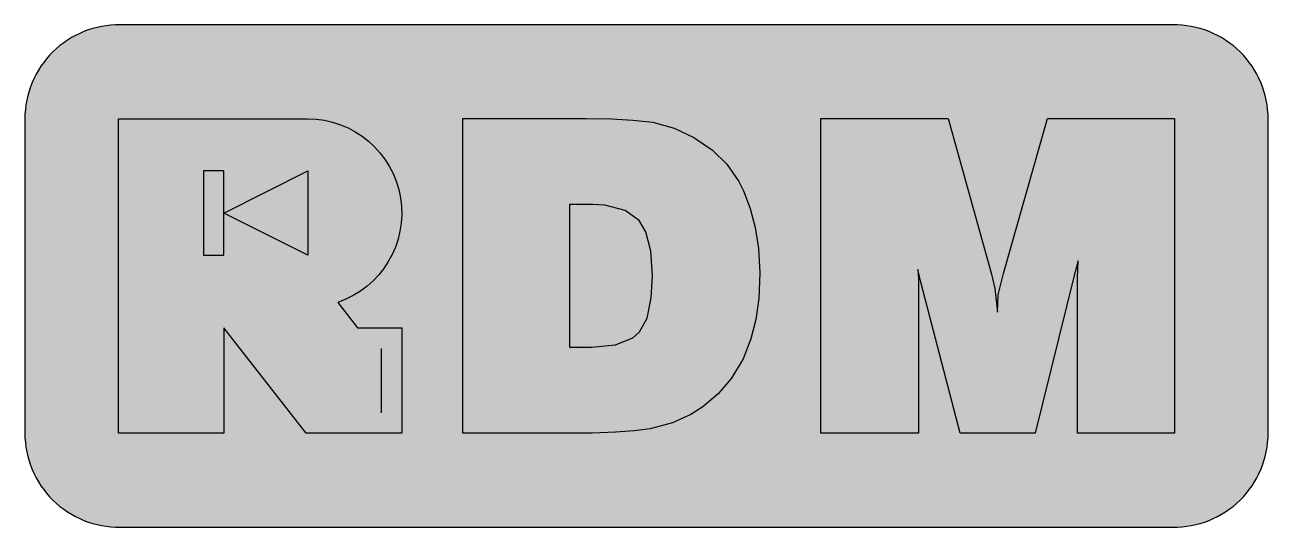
# Model space of a CAD drawing. Header units: millimetres. Extents: x 2963 to 4062, y 1247 to 1959.
# Drawn here: x 3322.69 to 3335.95, y 1301.46 to 1306.81 of the extents above; entities that cross this region are included whole.
import ezdxf

# ---------------------------------------------------------------- set-up
doc = ezdxf.new("R2010")
doc.units = ezdxf.units.MM
doc.layers.get('0').update_dxf_attribs({"color": 255})
doc.layers.add('DMText', color=7, linetype='Continuous', true_color=0x22346e)
doc.layers.add('texthatch', color=7, linetype='Continuous')

msp = doc.modelspace()

# ---------------------------------------------------------------- hatches: boundary and pattern name
at = {"true_color": 0x22346e}
h = msp.add_hatch(color=159, dxfattribs=at)
h.dxf.hatch_style = 1
h.paths.add_polyline_path([(3325.62, 1304.02, 1.057223), (3325.708, 1305.59), (3323.912, 1305.59), (3323.912, 1302.675), (3324.599, 1302.675), (3324.599, 1304.015), (3324.752, 1304.015), (3325.801, 1302.675), (3326.495, 1302.675), (3326.494, 1303.362), (3326.135, 1303.362)])
h.paths.add_polyline_path([(3325.713, 1304.353), (3324.816, 1304.803), (3324.816, 1304.353), (3324.599, 1304.353), (3324.599, 1305.252), (3324.816, 1305.252), (3324.816, 1304.803), (3325.713, 1305.252)], flags=16)
h.paths.add_polyline_path([(3330.281, 1303.68), (3330.316, 1303.905), (3330.326, 1304.133), (3330.316, 1304.376), (3330.283, 1304.599), (3330.228, 1304.802), (3330.175, 1304.935), (3330.065, 1305.13), (3329.925, 1305.295), (3329.755, 1305.428), (3329.74, 1305.438), (3329.544, 1305.528), (3329.381, 1305.568), (3329.206, 1305.594), (3328.976, 1305.609), (3328.775, 1305.611), (3327.568, 1305.611), (3327.568, 1302.653), (3328.602, 1302.653), (3328.873, 1302.656), (3329.091, 1302.668), (3329.241, 1302.683), (3329.454, 1302.728), (3329.672, 1302.793), (3329.679, 1302.796), (3329.85, 1302.914), (3329.998, 1303.071), (3330.125, 1303.264), (3330.143, 1303.294), (3330.223, 1303.477)])
h.paths.add_polyline_path([(3328.297, 1305.083), (3328.71, 1305.083), (3328.971, 1305.065), (3329.181, 1305.007), (3329.371, 1304.894), (3329.489, 1304.719), (3329.554, 1304.524), (3329.587, 1304.286), (3329.592, 1304.133), (3329.577, 1303.863), (3329.529, 1303.642), (3329.452, 1303.472), (3329.394, 1303.394), (3329.254, 1303.289), (3329.063, 1303.219), (3328.823, 1303.184), (3328.693, 1303.182), (3328.297, 1303.182)], flags=16)
h.paths.add_polyline_path([(3328.502, 1304.895), (3328.75, 1304.895), (3328.88, 1304.887), (3329.096, 1304.832), (3329.244, 1304.724), (3329.316, 1304.602), (3329.369, 1304.399), (3329.386, 1304.133), (3329.374, 1303.9), (3329.329, 1303.685), (3329.249, 1303.537), (3329.176, 1303.475), (3328.993, 1303.399), (3328.735, 1303.374), (3328.502, 1303.374)], flags=0)
h.paths.add_polyline_path([(3332.016, 1305.115), (3332.189, 1305.115), (3332.82, 1302.653), (3333.311, 1302.653), (3333.93, 1305.115), (3334.125, 1305.115), (3334.125, 1302.653), (3334.747, 1302.653), (3334.747, 1305.611), (3333.75, 1305.611), (3333.066, 1303.332), (3332.385, 1305.611), (3331.388, 1305.611), (3331.388, 1302.653), (3332.016, 1302.653)])
at = {"layer": 'DMText'}
msp.add_hatch(color=256, dxfattribs=at).paths.add_polyline_path([(3323.712, 1306.808, 0.41937), (3322.694, 1305.808), (3322.694, 1302.458, 0.41937), (3323.712, 1301.458), (3334.934, 1301.458, 0.41937), (3335.952, 1302.458), (3335.952, 1305.808, 0.41937), (3334.934, 1306.808)])
at = {"layer": 'texthatch', "true_color": 0xffffff}
h = msp.add_hatch(color=7, dxfattribs=at)
h.dxf.hatch_style = 1
h.paths.add_polyline_path([(3324.816, 1303.58), (3325.695, 1302.458), (3326.713, 1302.458), (3326.713, 1303.58), (3326.241, 1303.58), (3326.03, 1303.851, 0.848947), (3325.708, 1305.808), (3323.694, 1305.808), (3323.694, 1302.458), (3324.816, 1302.458)])
h.paths.add_polyline_path([(3323.912, 1305.59), (3325.708, 1305.59, -1.057223), (3325.62, 1304.02), (3326.135, 1303.362), (3326.494, 1303.362), (3326.495, 1302.675), (3325.801, 1302.675), (3324.752, 1304.015), (3324.599, 1304.015), (3324.599, 1302.675), (3323.912, 1302.675)], flags=16)
h.paths.add_polyline_path([(3324.599, 1304.353), (3324.599, 1305.252), (3324.816, 1305.252), (3324.816, 1304.803), (3325.713, 1305.252), (3325.713, 1304.353), (3324.816, 1304.803), (3324.816, 1304.353)], flags=0)
h.paths.add_polyline_path([(3325.713, 1305.252), (3324.816, 1304.803), (3325.713, 1304.353)], flags=0)
h.paths.add_polyline_path([(3324.816, 1305.252), (3324.599, 1305.252), (3324.599, 1304.353), (3324.816, 1304.353)], flags=0)
h.paths.add_polyline_path([(3330.516, 1304.426), (3330.483, 1304.649), (3330.428, 1304.852), (3330.356, 1305.04), (3330.306, 1305.138), (3330.178, 1305.323), (3330.028, 1305.473), (3329.829, 1305.607), (3329.619, 1305.706), (3329.392, 1305.771), (3329.179, 1305.794), (3328.951, 1305.806), (3328.675, 1305.811), (3327.363, 1305.811), (3327.363, 1302.458), (3328.48, 1302.458), (3328.743, 1302.46), (3328.991, 1302.468), (3329.191, 1302.483), (3329.361, 1302.505), (3329.599, 1302.57), (3329.795, 1302.658), (3329.922, 1302.738), (3330.088, 1302.878), (3330.228, 1303.044), (3330.354, 1303.252), (3330.436, 1303.462), (3330.488, 1303.67), (3330.521, 1303.893), (3330.532, 1304.165)])
h.paths.add_polyline_path([(3327.568, 1305.611), (3328.775, 1305.611), (3328.976, 1305.609), (3329.206, 1305.594), (3329.381, 1305.568), (3329.544, 1305.528), (3329.74, 1305.438), (3329.755, 1305.428), (3329.925, 1305.295), (3330.065, 1305.13), (3330.175, 1304.935), (3330.228, 1304.802), (3330.283, 1304.599), (3330.316, 1304.376), (3330.326, 1304.133), (3330.316, 1303.905), (3330.281, 1303.68), (3330.223, 1303.477), (3330.143, 1303.294), (3330.125, 1303.264), (3329.998, 1303.071), (3329.85, 1302.914), (3329.679, 1302.795), (3329.454, 1302.728), (3329.241, 1302.683), (3329.091, 1302.668), (3328.873, 1302.656), (3328.602, 1302.653), (3327.568, 1302.653)], flags=16)
h.paths.add_polyline_path([(3328.297, 1305.083), (3328.71, 1305.083), (3328.971, 1305.065), (3329.181, 1305.007), (3329.371, 1304.894), (3329.489, 1304.719), (3329.554, 1304.524), (3329.587, 1304.286), (3329.592, 1304.133), (3329.577, 1303.863), (3329.529, 1303.642), (3329.452, 1303.472), (3329.394, 1303.394), (3329.254, 1303.289), (3329.063, 1303.219), (3328.823, 1303.184), (3328.693, 1303.182), (3328.297, 1303.182)], flags=0)
h.paths.add_polyline_path([(3328.502, 1304.895), (3328.75, 1304.895), (3328.88, 1304.887), (3329.096, 1304.832), (3329.244, 1304.724), (3329.316, 1304.602), (3329.369, 1304.399), (3329.386, 1304.133), (3329.374, 1303.9), (3329.329, 1303.685), (3329.249, 1303.537), (3329.176, 1303.475), (3328.993, 1303.399), (3328.735, 1303.374), (3328.502, 1303.374)], flags=0)
h.paths.add_polyline_path([(3332.222, 1304.101), (3332.217, 1304.201), (3332.252, 1304.053), (3332.668, 1302.458), (3333.469, 1302.458), (3333.882, 1304.138), (3333.925, 1304.294), (3333.92, 1304.111), (3333.92, 1302.458), (3334.952, 1302.458), (3334.952, 1305.811), (3333.599, 1305.811), (3333.131, 1304.158), (3333.074, 1303.931), (3333.065, 1303.748), (3333.036, 1303.998), (3333.001, 1304.151), (3332.54, 1305.811), (3331.182, 1305.811), (3331.182, 1302.458), (3332.222, 1302.458)])
h.paths.add_polyline_path([(3331.388, 1305.611), (3332.385, 1305.611), (3333.066, 1303.332), (3333.75, 1305.611), (3334.747, 1305.611), (3334.747, 1302.653), (3334.125, 1302.653), (3334.125, 1305.115), (3333.93, 1305.115), (3333.311, 1302.653), (3332.82, 1302.653), (3332.189, 1305.115), (3332.016, 1305.115), (3332.016, 1302.653), (3331.388, 1302.653)], flags=16)
h = msp.add_hatch(color=7, dxfattribs=at)
h.dxf.hatch_style = 1
h.paths.add_polyline_path([(3329.489, 1304.719), (3329.371, 1304.894), (3329.181, 1305.007), (3328.971, 1305.065), (3328.71, 1305.083), (3328.297, 1305.083), (3328.297, 1303.182), (3328.693, 1303.182), (3328.823, 1303.184), (3329.063, 1303.219), (3329.254, 1303.289), (3329.394, 1303.394), (3329.452, 1303.472), (3329.529, 1303.642), (3329.577, 1303.863), (3329.592, 1304.133), (3329.587, 1304.286), (3329.554, 1304.524)])
h.paths.add_polyline_path([(3329.369, 1304.399), (3329.386, 1304.133), (3329.374, 1303.9), (3329.329, 1303.685), (3329.249, 1303.537), (3329.176, 1303.475), (3328.993, 1303.399), (3328.735, 1303.374), (3328.502, 1303.374), (3328.502, 1304.895), (3328.75, 1304.895), (3328.88, 1304.887), (3329.096, 1304.832), (3329.244, 1304.724), (3329.316, 1304.602)], flags=16)
h.paths.add_polyline_path([(3325.713, 1305.252), (3324.816, 1304.803), (3325.713, 1304.353)])
h.paths.add_polyline_path([(3324.816, 1305.252), (3324.599, 1305.252), (3324.599, 1304.353), (3324.816, 1304.353)])

# ---------------------------------------------------------------- linework, layer by layer
msp.add_line((3326.713, 1303.58), (3326.713, 1302.458))
msp.add_lwpolyline([(3323.712, 1306.808, 0.41937), (3322.694, 1305.808), (3322.694, 1302.458, 0.41937), (3323.712, 1301.458), (3334.934, 1301.458, 0.41937), (3335.952, 1302.458), (3335.952, 1305.808, 0.41937), (3334.934, 1306.808)], format="xyb", close=True)
at = {"color": 42, "true_color": 0xba8d14}
msp.add_lwpolyline([(3326.713, 1302.458), (3325.695, 1302.458), (3324.816, 1303.58), (3324.816, 1302.458), (3323.694, 1302.458), (3323.694, 1305.808), (3325.708, 1305.808, -0.848947), (3326.03, 1303.851), (3326.241, 1303.58), (3326.713, 1303.58)], format="xyb", dxfattribs=at)
for points in [[(3330.521, 1303.893), (3330.488, 1303.67), (3330.436, 1303.462), (3330.354, 1303.252), (3330.228, 1303.044), (3330.088, 1302.878), (3329.922, 1302.738), (3329.795, 1302.658), (3329.599, 1302.57), (3329.361, 1302.505), (3329.191, 1302.483), (3328.991, 1302.468), (3328.743, 1302.46), (3328.48, 1302.458), (3327.363, 1302.458), (3327.363, 1305.811), (3328.675, 1305.811), (3328.951, 1305.806), (3329.179, 1305.794), (3329.392, 1305.771), (3329.619, 1305.706), (3329.829, 1305.607), (3330.028, 1305.473), (3330.178, 1305.323), (3330.306, 1305.138), (3330.356, 1305.04), (3330.428, 1304.852), (3330.483, 1304.649), (3330.516, 1304.426), (3330.532, 1304.165)], [(3331.182, 1305.811), (3332.54, 1305.811), (3333.001, 1304.151), (3333.036, 1303.998), (3333.065, 1303.748), (3333.074, 1303.931), (3333.131, 1304.158), (3333.599, 1305.811), (3334.952, 1305.811), (3334.952, 1302.458), (3333.92, 1302.458), (3333.92, 1304.111), (3333.925, 1304.294), (3333.882, 1304.138), (3333.469, 1302.458), (3332.668, 1302.458), (3332.252, 1304.053), (3332.217, 1304.201), (3332.222, 1304.101), (3332.222, 1302.458), (3331.182, 1302.458)], [(3325.713, 1305.252), (3325.713, 1304.353), (3324.816, 1304.803)], [(3329.369, 1304.399), (3329.316, 1304.602), (3329.244, 1304.724), (3329.096, 1304.832), (3328.88, 1304.887), (3328.75, 1304.895), (3328.502, 1304.895), (3328.502, 1303.374), (3328.735, 1303.374), (3328.993, 1303.399), (3329.176, 1303.475), (3329.249, 1303.537), (3329.329, 1303.685), (3329.374, 1303.9), (3329.386, 1304.133)]]:
    msp.add_lwpolyline(points, close=True, dxfattribs=at)
for points in [[(3324.599, 1305.252), (3324.599, 1304.353), (3324.816, 1304.353), (3324.816, 1305.252), (3324.599, 1305.252)], [(3326.494, 1303.362), (3326.495, 1302.675)]]:
    msp.add_lwpolyline(points, dxfattribs=at)

doc.saveas('drawing.dxf')
